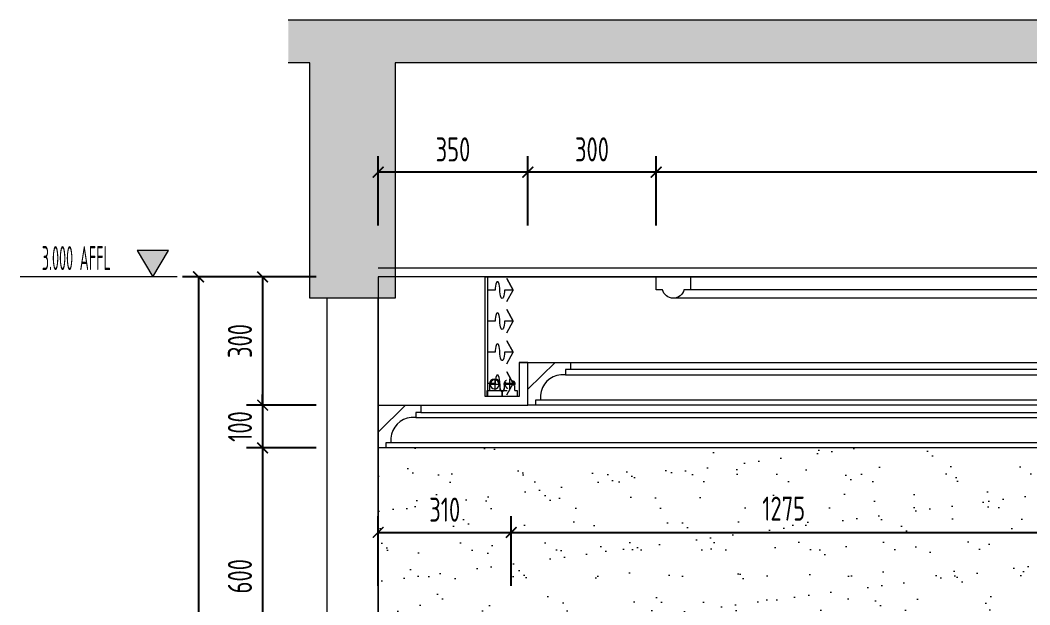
# Model space of a CAD drawing. Header units: millimetres. Extents: x 3162 to 221128, y -144913 to 11496.
# Drawn here: x 204260 to 206620, y -41728 to -40362 of the extents above; entities that cross this region are included whole.
import ezdxf
from ezdxf.enums import TextEntityAlignment as Align

# ---------------------------------------------------------------- set-up
doc = ezdxf.new("R2010")
doc.units = ezdxf.units.MM
doc.header["$LTSCALE"] = 10
doc.linetypes.add('ACAD_ISO03W100', pattern=[30, 12, -18])
doc.linetypes.add('DOTE', pattern=[61.468, 50.8, -5.08, 0.508, -5.08])
doc.layers.get('Defpoints').update_dxf_attribs({"color": 250})
for name, color, linetype, lineweight in [('Contour【轮廓线】', 94, 'Continuous', 0), ('Elevation【立面图库】', 150, 'Continuous', 0), ('FC-Hatch【平面填充】', 250, 'Continuous', 0), ('FF-Socket【电气】', 124, 'Continuous', 0), ('Finish【完成面】', 2, 'Continuous', 0), ('Gray【中细线】', 8, 'Continuous', 0), ('RC-dimensions', 44, 'Continuous', 0), ('RC-Lamps【天花灯具】', 2, 'Continuous', 0), ('RC-Modelling【天花造型】', 30, 'Continuous', 0), ('Wall【立面墙】', 252, 'Continuous', 0)]:
    doc.layers.add(name, color=color, linetype=linetype, lineweight=lineweight)
doc.styles.add('尺寸标注', font='ARCHS.SHX', dxfattribs={"width": 0.8})
doc.styles.add('标高', font='ARCHS.SHX', dxfattribs={"width": 0.5})
doc.dimstyles.new('海龙1：25', dxfattribs={"dimscale": 25, "dimtxt": 2.25, "dimasz": 1, "dimexe": 1.5, "dimexo": 1, "dimgap": 1, "dimtad": 1, "dimdec": 0, "dimrnd": 5, "dimdsep": 46, "dimtxsty": '尺寸标注', "dimblk": 'ARCHTICK', "dimblk1": 'ARCHTICK', "dimblk2": 'ARCHTICK', "dimcen": 1, "dimclrd": 44, "dimclre": 44, "dimclrt": 2, "dimadec": 0, "dimazin": 0, "dimtfac": 1, "dimtdec": 0, "dimtix": 1, "dimtmove": 2, "dimatfit": 3, "dimldrblk": 'hl_arrow2', "dimfxl": 5, "dimfxlon": 1, "dimarcsym": 0})

# ---------------------------------------------------------------- blocks, each defined once
blk = doc.blocks.new('_ArchTick')
at = {"color": 2, "linetype": 'ByBlock', "const_width": 0.15}
blk.add_lwpolyline([(-0.5, -0.5), (0.5, 0.5)], dxfattribs=at)
blk = doc.blocks.new('*D564')
at = {"layer": 'Defpoints', "color": 0, "transparency": 16777216}
for p in [(204976.4, -40961.6), (204826.4, -41261.6), (204976.4, -41261.6)]:
    blk.add_point(p, dxfattribs=at)
at = {"layer": 'RC-dimensions', "color": 44, "lineweight": -2, "transparency": 16777216}
for p, q in [((204951.4, -40961.6), (204788.9, -40961.6)), ((204826.4, -40961.6), (204826.4, -41261.6)), ((204951.4, -41261.6), (204788.9, -41261.6))]:
    blk.add_line(p, q, dxfattribs=at)
at = {"layer": 'RC-dimensions', "color": 44, "lineweight": -2, "transparency": 16777216, "xscale": 25, "yscale": 25, "zscale": 25}
for p, rotation in [((204826.4, -40961.6), 90), ((204826.4, -41261.6), 270)]:
    blk.add_blockref('_ArchTick', p, dxfattribs=dict(at, rotation=rotation))
at = {"layer": 'RC-dimensions', "color": 2, "transparency": 16777216, "insert": (204773.3, -41111.6), "char_height": 56.25, "attachment_point": 5, "rotation": 90, "style": '尺寸标注'}
blk.add_mtext('300', dxfattribs=at)
blk = doc.blocks.new('hl_arrow2')
at = {"color": 2}
blk.add_line((-0.221, 0), (-1, 0), dxfattribs=at)
blk.add_lwpolyline([(-0.221, 0), (-0.861, -0.689), (-0.654, -0.862), (0, 0), (-0.654, 0.862), (-0.861, 0.689)], close=True, dxfattribs=at)
for points in [[(-0.861, 0.689), (-0.654, 0.862), (-0.221, 0), (0, 0)], [(-0.861, -0.689), (-0.654, -0.862), (-0.221, 0), (0, 0)]]:
    blk.add_solid(points, dxfattribs=at)
blk = doc.blocks.new('*D566')
at = {"layer": 'Defpoints', "color": 0, "transparency": 16777216}
for p in [(204976.4, -40961.6), (204676.4, -43961.6), (204976.4, -43961.6)]:
    blk.add_point(p, dxfattribs=at)
at = {"layer": 'RC-dimensions', "color": 44, "lineweight": -2, "transparency": 16777216}
for p, q in [((204801.4, -40961.6), (204638.9, -40961.6)), ((204676.4, -40961.6), (204676.4, -43961.6)), ((204801.4, -43961.6), (204638.9, -43961.6))]:
    blk.add_line(p, q, dxfattribs=at)
at = {"layer": 'RC-dimensions', "color": 44, "lineweight": -2, "transparency": 16777216, "xscale": 25, "yscale": 25, "zscale": 25}
for p, rotation in [((204676.4, -40961.6), 90), ((204676.4, -43961.6), 270)]:
    blk.add_blockref('_ArchTick', p, dxfattribs=dict(at, rotation=rotation))
at = {"layer": 'RC-dimensions', "color": 2, "transparency": 16777216, "insert": (204623.3, -42461.6), "char_height": 56.25, "attachment_point": 5, "rotation": 90, "style": '尺寸标注'}
blk.add_mtext('3000', dxfattribs=at)
blk = doc.blocks.new('hl_Elevation-A2')
blk.add_hatch(color=150).paths.add_polyline_path([(3.738, 2.475), (2.269, 0), (0.8, 2.475)])
at = {"color": 150}
blk.add_line((0, 0), (14.673, 0), dxfattribs=at)
blk.add_lwpolyline([(3.738, 2.475), (2.269, 0), (0.8, 2.475)], close=True, dxfattribs=at)
at = {"color": 2, "style": '标高', "width": 0.8, "flags": 8}
blk.add_attdef('HEIGHT', text='', height=2.25, dxfattribs=at).set_placement((9.42, 1.75), align=Align.MIDDLE_CENTER)
blk = doc.blocks.new('侧出风')
for points in [[(-291.5, 108.7), (-233.9, 141.6), (-176.3, 108.7), (-233.9, 141.6), (-233.9, 96.9, 0.094519), (-272.2, 90.6, 0.69809), (-272.2, 80.4, 0.094519), (-233.9, 74.1, -0.094519), (-195.6, 67.7, -0.69809), (-195.6, 57.6, -0.094519), (-233.9, 51.2), (-233.9, 12.5)], [(-135.6, 108.7), (-78, 141.6), (-20.3, 108.7), (-78, 141.6), (-78, 96.9, 0.094519), (-116.2, 90.6, 0.69809), (-116.2, 80.4, 0.094519), (-78, 74.1, -0.094519), (-39.7, 67.7, -0.69809), (-39.7, 57.6, -0.094519), (-78, 51.2), (-78, 12.5)], [(20.3, 108.7), (78, 141.6), (135.6, 108.7), (78, 141.6), (78, 96.9, 0.094519), (39.7, 90.6, 0.69809), (39.7, 80.4, 0.094519), (78, 74.1, -0.094519), (116.2, 67.7, -0.69809), (116.2, 57.6, -0.094519), (78, 51.2), (78, 12.5)], [(176.3, 108.7), (233.9, 141.6), (291.5, 108.7), (233.9, 141.6), (233.9, 96.9, 0.094519), (195.6, 90.6, 0.69809), (195.6, 80.4, 0.094519), (233.9, 74.1, -0.094519), (272.2, 67.7, -0.69809), (272.2, 57.6, -0.094519), (233.9, 51.2), (233.9, 12.5)]]:
    blk.add_lwpolyline(points, format="xyb")
blk.add_lwpolyline([(-300, 0), (300, 0), (300, 12.5), (-300, 12.5)], close=True)
blk = doc.blocks.new('海龙_05142971')
at = {"layer": 'Contour【轮廓线】', "color": 8}
blk.add_lwpolyline([(2096, -27), (2096, -38), (2108, -38), (2108, -50), (2126, -50), (2126, -13), (2062, 50), (2026, 50), (2026, 33), (2038, 33), (2038, 21), (2049, 21, -0.370903), (2096, -27)], format="xyb", dxfattribs=at)
at = {"layer": 'RC-Modelling【天花造型】', "color": 8}
for p, q in [((2026, 33), (-2044, 33)), ((2038, 21), (-2056, 21)), ((-2114, -38), (2096, -38))]:
    blk.add_line(p, q, dxfattribs=at)
at = {"layer": 'RC-Modelling【天花造型】'}
blk.add_line((-2126, -50), (2108, -50), dxfattribs=at)
blk = doc.blocks.new('海龙工具_暗藏灯')
at = {"color": 8, "linetype": 'DOTE', "ltscale": 4.56}
for p, q in [((-13.2, 28.5), (13.2, 28.5)), ((0, 41.7), (0, 15.3))]:
    blk.add_line(p, q, dxfattribs=at)
at = {"ltscale": 100}
blk.add_lwpolyline([(-12.5, 13.9), (-12.5, 28.5, -1), (12.5, 28.5), (12.5, 13.9)], format="xyb", dxfattribs=at)
blk.add_lwpolyline([(-17.4, 13.9), (-17.4, 0), (17.4, 0), (17.4, 13.9)], close=True, dxfattribs=at)
blk.add_circle((0, 28.5), 10.4, dxfattribs=at)
blk = doc.blocks.new('海龙工具_暗藏灯[虚]')
at = {"color": 8, "linetype": 'DOTE', "ltscale": 4.56}
for p, q in [((-13.2, 28.5), (13.2, 28.5)), ((0, 41.7), (0, 15.3))]:
    blk.add_line(p, q, dxfattribs=at)
at = {"color": 8, "linetype": 'ACAD_ISO03W100', "ltscale": 0.1}
blk.add_lwpolyline([(-12.5, 13.9), (-12.5, 28.5, -1), (12.5, 28.5), (12.5, 13.9)], format="xyb", dxfattribs=at)
blk.add_lwpolyline([(-17.4, 13.9), (-17.4, 0), (17.4, 0), (17.4, 13.9)], close=True, dxfattribs=at)
blk.add_circle((0, 28.5), 10.4, dxfattribs=at)
blk = doc.blocks.new('D_暗藏灯管')
for name, p in [('海龙工具_暗藏灯[虚]', (-17.4, 0)), ('海龙工具_暗藏灯', (17.4, 0))]:
    blk.add_blockref(name, p)
blk = doc.blocks.new('*D702')
at = {"layer": 'Defpoints', "color": 0, "transparency": 16777216}
for p in [(205746.4, -40716.8), (205746.4, -40866.8), (208796.4, -40866.8)]:
    blk.add_point(p, dxfattribs=at)
at = {"layer": 'RC-dimensions', "color": 44, "lineweight": -2, "transparency": 16777216}
for p, q in [((205746.4, -40841.8), (205746.4, -40679.3)), ((208796.4, -40841.8), (208796.4, -40679.3)), ((208796.4, -40716.8), (205746.4, -40716.8))]:
    blk.add_line(p, q, dxfattribs=at)
at = {"layer": 'RC-dimensions', "color": 44, "lineweight": -2, "transparency": 16777216, "xscale": 25, "yscale": 25, "zscale": 25, "rotation": 180}
blk.add_blockref('_ArchTick', (205746.4, -40716.8), dxfattribs=at)
at = {"layer": 'RC-dimensions', "color": 44, "lineweight": -2, "transparency": 16777216, "xscale": 25, "yscale": 25, "zscale": 25}
blk.add_blockref('_ArchTick', (208796.4, -40716.8), dxfattribs=at)
at = {"layer": 'RC-dimensions', "color": 2, "transparency": 16777216, "insert": (207271.4, -40663.7), "char_height": 56.25, "attachment_point": 5, "style": '尺寸标注'}
blk.add_mtext('3050', dxfattribs=at)
blk = doc.blocks.new('*D703')
at = {"layer": 'Defpoints', "color": 0, "transparency": 16777216}
for p in [(205446.4, -40716.8), (205446.4, -40866.8), (205746.4, -40866.8)]:
    blk.add_point(p, dxfattribs=at)
at = {"layer": 'RC-dimensions', "color": 44, "lineweight": -2, "transparency": 16777216}
for p, q in [((205446.4, -40841.8), (205446.4, -40679.3)), ((205746.4, -40841.8), (205746.4, -40679.3)), ((205746.4, -40716.8), (205446.4, -40716.8))]:
    blk.add_line(p, q, dxfattribs=at)
at = {"layer": 'RC-dimensions', "color": 44, "lineweight": -2, "transparency": 16777216, "xscale": 25, "yscale": 25, "zscale": 25, "rotation": 180}
blk.add_blockref('_ArchTick', (205446.4, -40716.8), dxfattribs=at)
at = {"layer": 'RC-dimensions', "color": 44, "lineweight": -2, "transparency": 16777216, "xscale": 25, "yscale": 25, "zscale": 25}
blk.add_blockref('_ArchTick', (205746.4, -40716.8), dxfattribs=at)
at = {"layer": 'RC-dimensions', "color": 2, "transparency": 16777216, "insert": (205596.4, -40663.7), "char_height": 56.25, "attachment_point": 5, "style": '尺寸标注'}
blk.add_mtext('300', dxfattribs=at)
blk = doc.blocks.new('*D704')
at = {"layer": 'Defpoints', "color": 0, "transparency": 16777216}
for p in [(205096.4, -40716.8), (205096.4, -40866.8), (205446.4, -40866.8)]:
    blk.add_point(p, dxfattribs=at)
at = {"layer": 'RC-dimensions', "color": 44, "lineweight": -2, "transparency": 16777216}
for p, q in [((205096.4, -40841.8), (205096.4, -40679.3)), ((205446.4, -40841.8), (205446.4, -40679.3)), ((205446.4, -40716.8), (205096.4, -40716.8))]:
    blk.add_line(p, q, dxfattribs=at)
at = {"layer": 'RC-dimensions', "color": 44, "lineweight": -2, "transparency": 16777216, "xscale": 25, "yscale": 25, "zscale": 25, "rotation": 180}
blk.add_blockref('_ArchTick', (205096.4, -40716.8), dxfattribs=at)
at = {"layer": 'RC-dimensions', "color": 44, "lineweight": -2, "transparency": 16777216, "xscale": 25, "yscale": 25, "zscale": 25}
blk.add_blockref('_ArchTick', (205446.4, -40716.8), dxfattribs=at)
at = {"layer": 'RC-dimensions', "color": 2, "transparency": 16777216, "insert": (205271.4, -40663.7), "char_height": 56.25, "attachment_point": 5, "style": '尺寸标注'}
blk.add_mtext('350', dxfattribs=at)
blk = doc.blocks.new('*D711')
at = {"layer": 'Defpoints', "color": 0, "transparency": 16777216}
for p in [(205407.7, -41559), (205096.4, -41709), (205407.7, -41709)]:
    blk.add_point(p, dxfattribs=at)
at = {"layer": 'RC-dimensions', "color": 44, "lineweight": -2, "transparency": 16777216}
for p, q in [((205096.4, -41684), (205096.4, -41521.5)), ((205407.7, -41684), (205407.7, -41521.5)), ((205096.4, -41559), (205407.7, -41559))]:
    blk.add_line(p, q, dxfattribs=at)
at = {"layer": 'RC-dimensions', "color": 44, "lineweight": -2, "transparency": 16777216, "xscale": 25, "yscale": 25, "zscale": 25, "rotation": 180}
blk.add_blockref('_ArchTick', (205096.4, -41559), dxfattribs=at)
at = {"layer": 'RC-dimensions', "color": 44, "lineweight": -2, "transparency": 16777216, "xscale": 25, "yscale": 25, "zscale": 25}
blk.add_blockref('_ArchTick', (205407.7, -41559), dxfattribs=at)
at = {"layer": 'RC-dimensions', "color": 2, "transparency": 16777216, "insert": (205252.1, -41505.9), "char_height": 56.25, "attachment_point": 5, "style": '尺寸标注'}
blk.add_mtext('310', dxfattribs=at)
blk = doc.blocks.new('*D715')
at = {"layer": 'Defpoints', "color": 0, "transparency": 16777216}
for p in [(206681.4, -41559), (205407.7, -41709), (206681.4, -41709)]:
    blk.add_point(p, dxfattribs=at)
at = {"layer": 'RC-dimensions', "color": 44, "lineweight": -2, "transparency": 16777216}
for p, q in [((205407.7, -41684), (205407.7, -41521.5)), ((206681.4, -41684), (206681.4, -41521.5)), ((205407.7, -41559), (206681.4, -41559))]:
    blk.add_line(p, q, dxfattribs=at)
at = {"layer": 'RC-dimensions', "color": 44, "lineweight": -2, "transparency": 16777216, "xscale": 25, "yscale": 25, "zscale": 25, "rotation": 180}
blk.add_blockref('_ArchTick', (205407.7, -41559), dxfattribs=at)
at = {"layer": 'RC-dimensions', "color": 44, "lineweight": -2, "transparency": 16777216, "xscale": 25, "yscale": 25, "zscale": 25}
blk.add_blockref('_ArchTick', (206681.4, -41559), dxfattribs=at)
at = {"layer": 'RC-dimensions', "color": 2, "transparency": 16777216, "insert": (206044.6, -41503.5), "char_height": 56.25, "attachment_point": 5, "style": '尺寸标注'}
blk.add_mtext('1275', dxfattribs=at)
blk = doc.blocks.new('*D717')
at = {"layer": 'Defpoints', "color": 0, "transparency": 16777216}
for p in [(204976.4, -41361.6), (204826.4, -41961.6), (204976.4, -41961.6)]:
    blk.add_point(p, dxfattribs=at)
at = {"layer": 'RC-dimensions', "color": 44, "lineweight": -2, "transparency": 16777216}
for p, q in [((204951.4, -41361.6), (204788.9, -41361.6)), ((204826.4, -41361.6), (204826.4, -41961.6)), ((204951.4, -41961.6), (204788.9, -41961.6))]:
    blk.add_line(p, q, dxfattribs=at)
at = {"layer": 'RC-dimensions', "color": 44, "lineweight": -2, "transparency": 16777216, "xscale": 25, "yscale": 25, "zscale": 25}
for p, rotation in [((204826.4, -41361.6), 90), ((204826.4, -41961.6), 270)]:
    blk.add_blockref('_ArchTick', p, dxfattribs=dict(at, rotation=rotation))
at = {"layer": 'RC-dimensions', "color": 2, "transparency": 16777216, "insert": (204773.3, -41661.6), "char_height": 56.25, "attachment_point": 5, "rotation": 90, "style": '尺寸标注'}
blk.add_mtext('600', dxfattribs=at)
blk = doc.blocks.new('*D718')
at = {"layer": 'Defpoints', "color": 0, "transparency": 16777216}
for p in [(204976.4, -41261.6), (204826.4, -41361.6), (204976.4, -41361.6)]:
    blk.add_point(p, dxfattribs=at)
at = {"layer": 'RC-dimensions', "color": 44, "lineweight": -2, "transparency": 16777216}
for p, q in [((204826.4, -41261.6), (204826.4, -41236.6)), ((204951.4, -41261.6), (204788.9, -41261.6)), ((204826.4, -41261.6), (204826.4, -41361.6)), ((204951.4, -41361.6), (204788.9, -41361.6)), ((204826.4, -41361.6), (204826.4, -41386.6))]:
    blk.add_line(p, q, dxfattribs=at)
at = {"layer": 'RC-dimensions', "color": 44, "lineweight": -2, "transparency": 16777216, "xscale": 25, "yscale": 25, "zscale": 25}
for p, rotation in [((204826.4, -41261.6), 270), ((204826.4, -41361.6), 90)]:
    blk.add_blockref('_ArchTick', p, dxfattribs=dict(at, rotation=rotation))
at = {"layer": 'RC-dimensions', "color": 2, "transparency": 16777216, "insert": (204773.3, -41311.6), "char_height": 56.25, "attachment_point": 5, "rotation": 90, "style": '尺寸标注'}
blk.add_mtext('100', dxfattribs=at)

msp = doc.modelspace()

# ---------------------------------------------------------------- hatches: boundary and pattern name
at = {"layer": 'FC-Hatch【平面填充】'}
h = msp.add_hatch(dxfattribs=at)
h.set_pattern_fill('钢筋混凝土', color=256, scale=50, angle=180, style=0, pattern_type=2)
h.set_pattern_definition([(225, (110819.52, -929.584), (35.35534, -35.35534), []), (230, (110819.52, -929.584), (-71.726018, 6.275218), [7.5, -82.5]), (175, (110819.52, -929.58), (13.87511, -75.21923), [6, -66]), (280.4514, (110813.54, -929.06), (-57.85092, -68.94393), [6.374, -70.1142]), (226.1842, (110819.52, -949.58), (-106.724086, 16.55189), [11.25, -123.75]), (276.6356, (110810.63, -948.2), (-93.46626, -97.41178), [9.56105, -105.1713]), (171.1842, (110819.52, -949.58), (-93.46618, -97.41189), [9, -99]), (201, (110809.52, -944.584), (-59.690703, 40.261893), [7.5, -82.5]), (146, (110809.52, -944.58), (-24.33156, -72.515006), [6, -66]), (251.4514, (110804.546, -941.23), (-84.022234, -32.253037), [6.374, -70.1142]), (217.5, (110819.52, -929.584), (-1.2159855, -33.2893854), [0.5, -65.2, 0.5, -67, 0.5, -66.25]), (187.5, (110819.52, -929.584), (-26.306954, -39.441171), [0.5, -38.2, 0.5, -63.7, 0.5, -25.25]), (147.5, (110841.82, -929.584), (-53.3822436, 2.255487), [0.5, -25, 0.5, -78, 0.5, -103.5]), (137.5, (110851.82, -929.584), (-58.318617, -10.010498), [0.5, -32.5, 0.5, -51.8, 0.5, -73.5])])
h.paths.add_polyline_path([(204886.4, -40361.6), (209946.4, -40361.6), (209946.4, -40461.6), (209896.4, -40461.6), (209896.4, -41011.6), (209646.4, -41011.6), (209646.4, -40461.6), (205136.4, -40461.6), (205136.4, -41011.6), (204936.4, -41011.6), (204936.4, -40461.6), (204886.4, -40461.6)])
h = msp.add_hatch(dxfattribs=at)
h.set_pattern_fill('AR-SAND', color=256, scale=2.5, style=0)
h.set_pattern_definition([(37.5, (205096.4, -43811.57), (-4, 122.3533), [0, -96.52, 0, -107.95, 0, -103.1875]), (7.5, (205096.4, -43811.57), (112.381, 179.2063), [0, -52.07, 0, -86.995, 0, -33.3375]), (327.5, (205018.3, -43811.57), (197.748, 0.3593), [0, -31.75, 0, -114.3, 0, -149.225]), (317.5, (205018.3, -43811.57), (190.889, 55.7323), [0, -15.875, 0, -74.93, 0, -85.725])])
edge = h.paths.add_edge_path()
edge.add_ellipse((207231.4, -41766.6), major_axis=(-200, 0), ratio=0.5, start_angle=169.6799, end_angle=370.3201, ccw=False)
edge.add_arc((207231.4, -42617.8), 856.2, 50.0338, 76.7148, ccw=False)
edge.add_line((207781.4, -41961.6), (209055.1, -41961.6))
edge.add_line((209055.1, -41961.6), (209055.1, -43811.6))
edge.add_line((209055.1, -43811.6), (209366.4, -43811.6))
edge.add_line((209366.4, -43811.6), (209366.4, -41361.6))
edge.add_line((209366.4, -41361.6), (209348.4, -41361.6))
edge.add_line((209348.4, -41361.6), (205114.4, -41361.6))
edge.add_line((205114.4, -41361.6), (205096.4, -41361.6))
edge.add_line((205096.4, -41361.6), (205096.4, -43811.6))
edge.add_line((205096.4, -43811.6), (205106.4, -43811.6))
edge.add_line((205106.4, -43811.6), (205407.7, -43811.6))
edge.add_line((205407.7, -43811.6), (205407.7, -41961.6))
edge.add_line((205407.7, -41961.6), (206681.4, -41961.6))
edge.add_arc((207231.4, -42617.8), 856.2, 103.2852, 129.9662, ccw=False)
h.paths.add_polyline_path([(205185.5, -41548.1), (205318.6, -41548.1), (205318.6, -41463.7), (205185.5, -41463.7)], flags=24)
h.paths.add_polyline_path([(207155.5, -41548.1), (207307.3, -41548.1), (207307.3, -41463.7), (207155.5, -41463.7)], flags=24)
h.paths.add_polyline_path([(208332.9, -41548.1), (208503.6, -41548.1), (208503.6, -41459), (208332.9, -41459)], flags=24)
h.paths.add_polyline_path([(209144.2, -41548.1), (209277.3, -41548.1), (209277.3, -41463.7), (209144.2, -41463.7)], flags=24)
h.paths.add_polyline_path([(205959.2, -41548.1), (206129.9, -41548.1), (206129.9, -41459), (205959.2, -41459)], flags=24)
h.paths.add_polyline_path([(206371.5, -41938.4), (206371.5, -41784.7), (206284.8, -41784.7), (206284.8, -41938.4)], flags=24)
h = msp.add_hatch(dxfattribs=at)
h.set_pattern_fill('DD地毯1SC500', color=256, scale=494.9747, style=0, pattern_type=2)
h.set_pattern_definition([(0, (-302793.5, -35355.1), (494.9747, 494.9747), [123.74367, -371.23102]), (0, (-302521.27, -35058.1), (494.9747, 494.9747), [123.74367, -371.23102]), (90, (-302744, -35181.84), (-494.9747, 494.9747), [123.74367, -371.23102]), (90, (-302546, -35008.6), (-494.9747, 494.9747), [123.74367, -371.23102]), (45, (-302694.5, -35008.6), (5e-14, 494.9747), [123.74367, -576.25626]), (135, (-302521.27, -35355.08), (-494.9747, 5e-14), [123.74367, -576.25626]), (26.56505, (-302669.76, -35206.58), (494.9747, -2e-06), [123.74367, -983.0534]), (26.56505, (-302447.02, -34959.1), (494.9747, -2e-06), [123.74367, -983.0534]), (63.43495, (-302447.02, -35355.08), (-2e-06, 494.9747), [123.74367, -983.0534]), (63.43495, (-302669.76, -35132.34), (-2e-06, 494.9747), [123.74367, -983.0534]), (63.43495, (-302496.52, -35256.08), (-2e-06, 494.9747), [123.74367, -983.0534]), (116.56505, (-302793.5, -35082.84), (2e-06, 494.9747), [123.74367, -983.0534]), (153.43495, (-302694.5, -35280.83), (-494.9747, -2e-06), [123.74367, -983.0534])])
edge = h.paths.add_edge_path()
edge.add_line((206718.5, -42041.6), (205487.7, -42041.6))
edge.add_line((205487.7, -42041.6), (205487.7, -43811.6))
edge.add_line((205487.7, -43811.6), (208975.1, -43811.6))
edge.add_line((208975.1, -43811.6), (208975.1, -42041.6))
edge.add_line((208975.1, -42041.6), (207744.3, -42041.6))
edge.add_arc((207231.4, -42599.3), 757.7, 47.3957, 81.5745)
edge.add_ellipse((207231.4, -41766.6), major_axis=(-200, 0), ratio=0.5, start_angle=56.2818, end_angle=123.7182, ccw=False)
edge.add_ellipse((207231.4, -41766.6), major_axis=(-200, 0), ratio=0.5, start_angle=123.7182, end_angle=416.2818)
edge.add_arc((207231.4, -42599.3), 757.7, 98.4255, 132.6043)

# ---------------------------------------------------------------- linework, layer by layer
at = {"layer": 'Contour【轮廓线】', "color": 8}
for p, q in [((208716.4, -40991.6), (205826.4, -40991.6)), ((208756.4, -41011.6), (205786.4, -41011.6))]:
    msp.add_line(p, q, dxfattribs=at)
at = {"layer": 'Contour【轮廓线】'}
msp.add_lwpolyline([(205826.4, -40961.6), (205826.4, -40991.6), (205811.4, -40991.6, -0.8), (205761.4, -40991.6), (205746.4, -40991.6), (205746.4, -40961.6)], format="xyb", close=True, dxfattribs=at)
at = {"layer": 'Contour【轮廓线】', "color": 8}
msp.add_lwpolyline([(205476.4, -41238.6), (205476.4, -41249.6), (205464.4, -41249.6), (205464.4, -41261.6), (205446.4, -41261.6), (205446.4, -41224.6), (205510.4, -41161.6), (205546.4, -41161.6), (205546.4, -41178.6), (205534.4, -41178.6), (205534.4, -41190.6), (205523.4, -41190.6, 0.370903), (205476.4, -41238.6)], format="xyb", dxfattribs=at)
at = {"layer": 'Finish【完成面】'}
for p, q in [((205096.4, -40961.6), (205096.4, -43961.6)), ((209646.4, -40961.6), (205096.4, -40961.6))]:
    msp.add_line(p, q, dxfattribs=at)
at = {"layer": 'Gray【中细线】'}
msp.add_line((209646.4, -40941.6), (205096.4, -40941.6), dxfattribs=at)
at = {"layer": 'RC-Modelling【天花造型】'}
for p, q in [((205426.4, -41161.6), (209116.4, -41161.6)), ((209096.4, -41261.6), (205446.4, -41261.6))]:
    msp.add_line(p, q, dxfattribs=at)
at = {"layer": 'RC-Modelling【天花造型】', "color": 8}
for p, q in [((208996.4, -41178.6), (205546.4, -41178.6)), ((205534.4, -41190.6), (209008.4, -41190.6)), ((209066.4, -41249.6), (205476.4, -41249.6))]:
    msp.add_line(p, q, dxfattribs=at)
at = {"layer": 'RC-Modelling【天花造型】'}
msp.add_lwpolyline([(205096.4, -40961.6), (205096.4, -40961.6), (205096.4, -41261.6), (205446.4, -41261.6), (205446.4, -41161.6), (205426.4, -41161.6), (205426.4, -41241.6), (205346.4, -41241.6), (205346.4, -40961.6), (207371.4, -40961.6)], dxfattribs=at)
at = {"layer": 'Wall【立面墙】'}
msp.add_line((209946.4, -40361.6), (204886.4, -40361.6), dxfattribs=at)
msp.add_lwpolyline([(209946.4, -40461.6), (209896.4, -40461.6), (209896.4, -41011.6), (209646.4, -41011.6), (209646.4, -40461.6), (205136.4, -40461.6), (205136.4, -41011.6), (204936.4, -41011.6), (204936.4, -40461.6), (204886.4, -40461.6)], dxfattribs=at)
msp.add_lwpolyline([(205096.4, -43961.6), (205096.4, -41011.6), (204976.4, -41011.6), (204976.4, -43961.6)], close=True, dxfattribs=at)

# ---------------------------------------------------------------- block references
at = {"layer": 'Elevation【立面图库】'}
ref = msp.add_blockref('hl_Elevation-A2', (204626.4, -40961.6), dxfattribs=dict(at, xscale=-25, yscale=25, zscale=25))
ref.add_attrib('HEIGHT', '3.000 AFFL', dxfattribs={"layer": '0', "color": 2, "height": 56.25, "style": '标高', "width": 0.5}).set_placement((204390.9, -40917.8), align=Align.MIDDLE_CENTER)
at = {"layer": 'FF-Socket【电气】', "xscale": -0.4666666666666667, "yscale": 0.4666666666666667, "zscale": 0.4666666666666667, "rotation": 270}
msp.add_blockref('侧出风', (205346.4, -41101.6), dxfattribs=at)
at = {"layer": 'RC-Lamps【天花灯具】', "xscale": -1}
msp.add_blockref('D_暗藏灯管', (205386.4, -41241.6), dxfattribs=at)
at = {"layer": 'RC-Modelling【天花造型】', "xscale": -1}
msp.add_blockref('海龙_05142971', (207222.4, -41311.6), dxfattribs=at)

# ---------------------------------------------------------------- dimensions: what is measured, and where the dimension line sits
at = {"layer": 'RC-dimensions'}
for base, p1, p2, picture, middle in [((205096.4, -40716.8), (205446.4, -40866.8), (205096.4, -40866.8), '*D704', (205271.4, -40663.7)), ((205446.4, -40716.8), (205746.4, -40866.8), (205446.4, -40866.8), '*D703', (205596.4, -40663.7)), ((205746.4, -40716.8), (208796.4, -40866.8), (205746.4, -40866.8), '*D702', (207271.4, -40663.7))]:
    dim = msp.add_linear_dim(base=base, p1=p1, p2=p2, angle=180, dimstyle='海龙1：25', dxfattribs=at)
    dim.commit()
    dim.dimension.update_dxf_attribs({"geometry": picture, "text_midpoint": middle})
for base, p1, p2, picture, middle in [((204676.4, -43961.6), (204976.4, -40961.6), (204976.4, -43961.6), '*D566', (204623.3, -42461.6)), ((204826.4, -41261.6), (204976.4, -40961.6), (204976.4, -41261.6), '*D564', (204773.3, -41111.6)), ((204826.4, -41361.6), (204976.4, -41261.6), (204976.4, -41361.6), '*D718', (204773.3, -41311.6)), ((204826.4, -41961.6), (204976.4, -41361.6), (204976.4, -41961.6), '*D717', (204773.3, -41661.6))]:
    dim = msp.add_linear_dim(base=base, p1=p1, p2=p2, angle=270, dimstyle='海龙1：25', override={"dimscale": 25, "dimtxsty": '尺寸标注', "dimblk1": 'ArchTick', "dimblk2": 'ArchTick', "dimsah": 1, "dimclrt": 2}, dxfattribs=at)
    dim.commit()
    dim.dimension.update_dxf_attribs({"geometry": picture, "text_midpoint": middle})
for base, p1, p2, picture, middle in [((205407.7, -41559), (205096.4, -41709), (205407.7, -41709), '*D711', (205252.1, -41505.9)), ((206681.4, -41559), (205407.7, -41709), (206681.4, -41709), '*D715', (206044.6, -41503.5))]:
    dim = msp.add_linear_dim(base=base, p1=p1, p2=p2, dimstyle='海龙1：25', dxfattribs=at)
    dim.commit()
    dim.dimension.update_dxf_attribs({"geometry": picture, "text_midpoint": middle})

doc.saveas('drawing.dxf')
